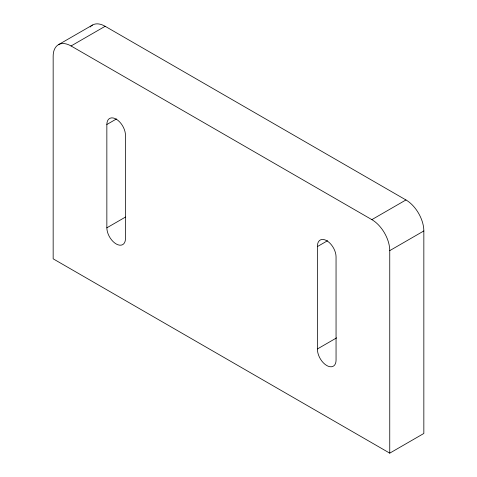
<?xml version="1.0" encoding="UTF-8"?>
<svg xmlns="http://www.w3.org/2000/svg" width="477" height="477" viewBox="0 0 477 477"><rect width="100%" height="100%" fill="white"/><g stroke="black" fill="none" stroke-linecap="round" stroke-linejoin="round"><path stroke-width="0.72" d="M106.854 124.503A13.159 7.596 60 0 1 116.364 119.25A13.159 7.596 60 0 1 125.457 135.712L125.457 238.101A13.159 7.596 60 0 1 116.364 244.057A13.159 7.596 60 0 1 106.854 227.827L106.848 124.497L116.436 118.964M58.403 44.719L92.496 25.037M71.055 45.971L105.149 26.289L405.945 199.952A25.311 14.614 60 0 1 423.838 230.946L423.838 433.468L389.751 453.15L53.162 258.82L53.162 56.304A25.311 14.614 60 0 1 71.055 45.971L371.851 219.635A25.311 14.614 60 0 1 389.751 250.634L389.751 453.15M106.848 227.821L125.493 217.059M317.449 246.555A13.159 7.596 60 0 1 326.542 240.593A13.159 7.596 60 0 1 336.052 256.829L336.058 360.153A13.159 7.596 60 0 1 326.542 365.406A13.159 7.596 60 0 1 317.449 348.943L317.449 246.555L327.574 240.712M371.851 219.635L405.945 199.952M389.751 250.634L423.838 230.946M317.449 348.943L336.625 337.871M90.171 26.998A25.311 14.614 60 0 1 105.149 26.289"/></g></svg>
